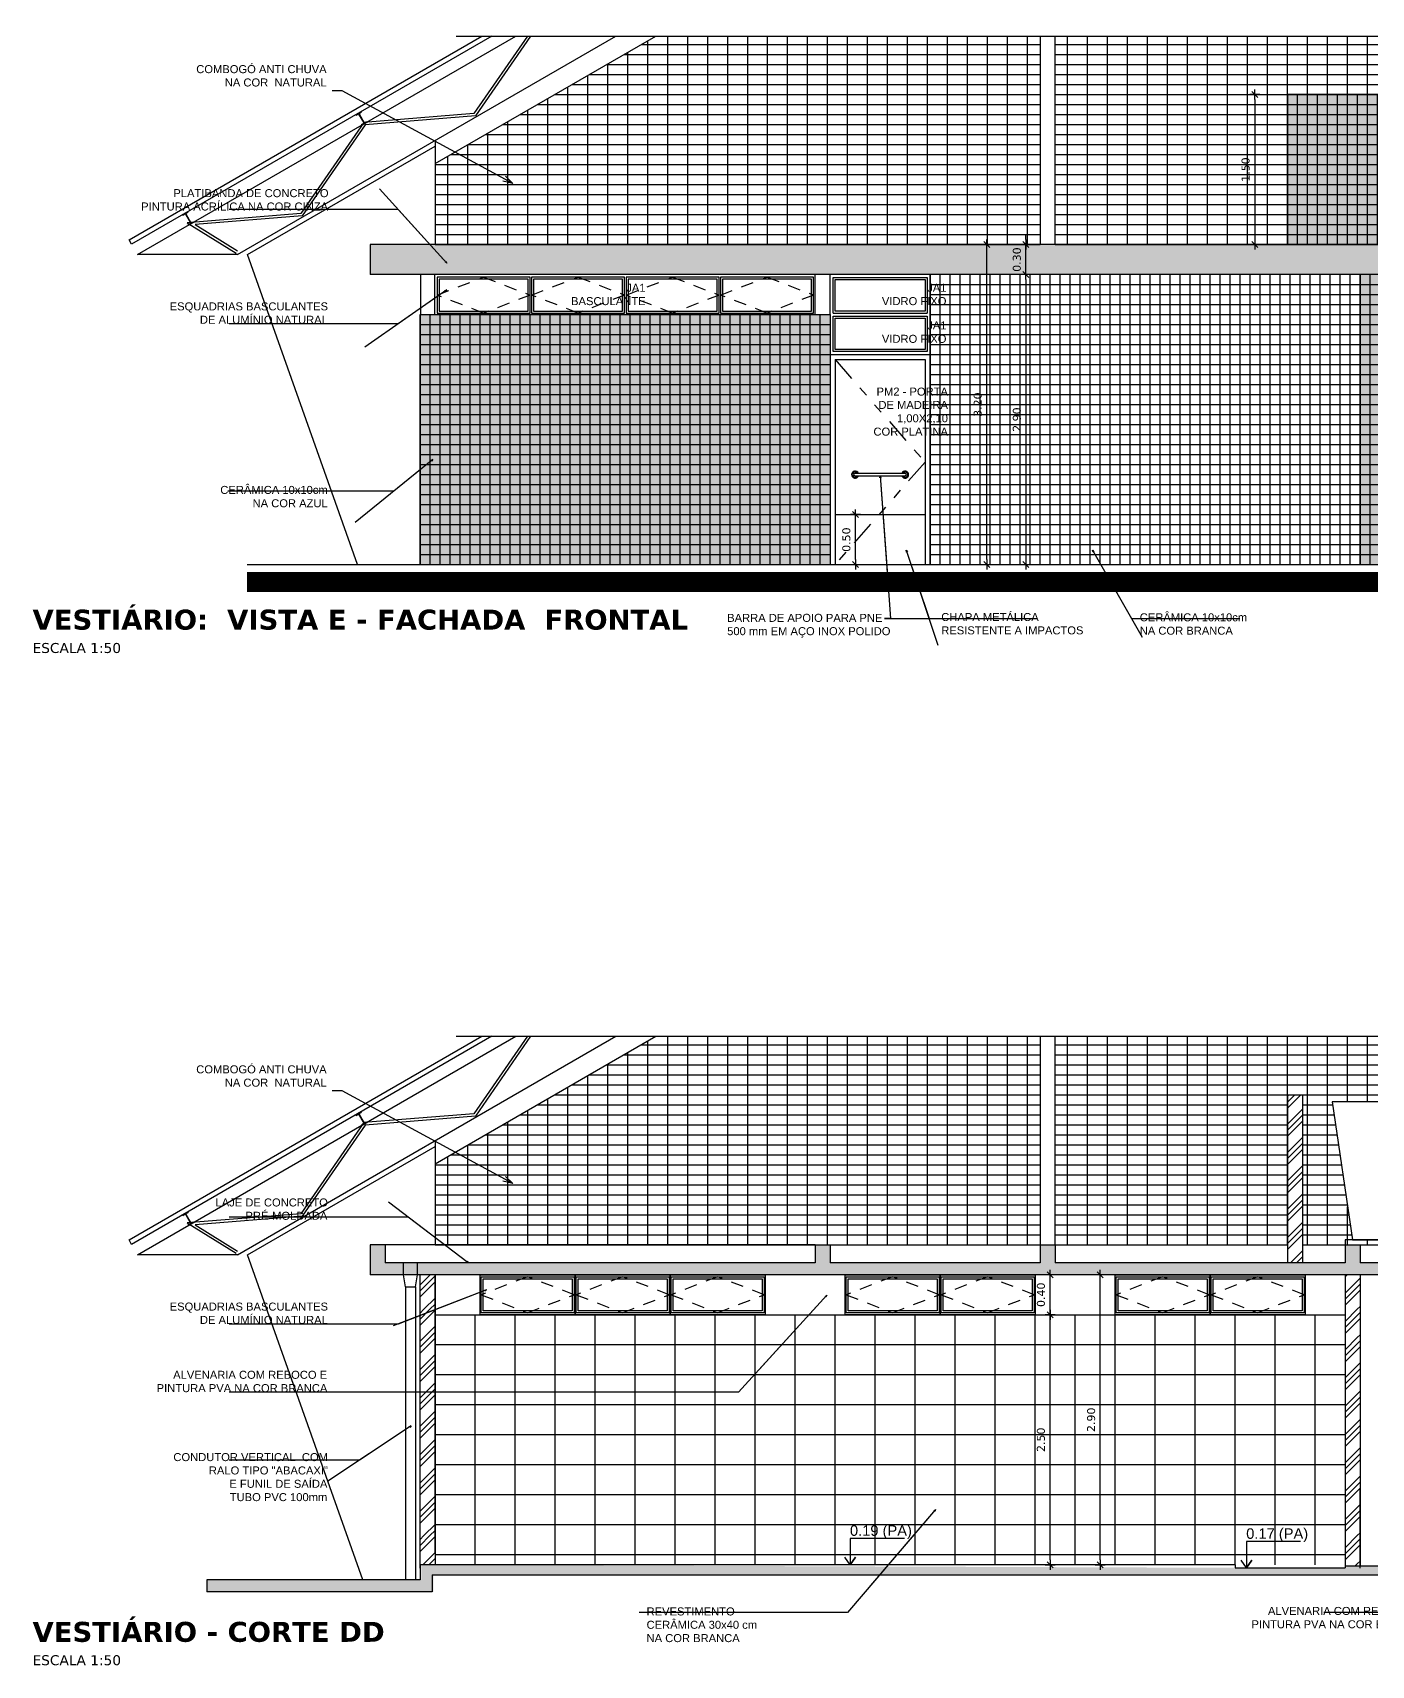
# Model space of a CAD drawing. Header units: inches. Extents: x -64 to 509, y -100 to 268.
# Drawn here: x -12.68 to 0.71, y 20.77 to 37.09 of the extents above; entities that cross this region are included whole.
import ezdxf
from ezdxf.enums import TextEntityAlignment as Align

# ---------------------------------------------------------------- set-up
doc = ezdxf.new("R2010")
doc.units = ezdxf.units.IN
doc.header["$MEASUREMENT"] = 0
doc.header["$PDMODE"] = 35
doc.linetypes.add('HIDDEN2', pattern=[0.1875, 0.125, -0.0625])
doc.linetypes.add('TRAÇO-2PTOS_P', pattern=[0.625, 0.25, -0.125, 0, -0.125, 0, -0.125])
for name, color, linetype in [('0_COR', 1, 'Continuous'), ('A-WC', 1, 'Continuous'), ('ARQ-ALV-PROJEÇÃO', 8, 'TRAÇO-2PTOS_P'), ('ARQ-ALV-VISTA1', 1, 'Continuous'), ('ARQ-CTA-1_050', 1, 'Continuous'), ('ARQ-CTA-1_200', 1, 'Continuous'), ('ARQ-PIS-VISTA1', 1, 'Continuous'), ('ARQ-SMB-1_050', 1, 'Continuous'), ('ARQ_ALVENARIA', 1, 'Continuous'), ('ARQ_REBOCO', 4, 'Continuous'), ('COTA', 1, 'Continuous'), ('HACHURA', 1, 'Continuous'), ('Nivel', 2, 'Continuous'), ('PAREDE', 4, 'Continuous'), ('PISOS', 8, 'Continuous'), ('VISTA1', 1, 'Continuous'), ('VISTA2', 3, 'Continuous')]:
    doc.layers.add(name, color=color, linetype=linetype)
doc.layers.add('HAT', color=8, linetype='Continuous', lineweight=15)
doc.styles.add('AMB125', font='verdana.ttf')
doc.styles.add('ARIAL', font='arial.ttf')
doc.styles.add('FNDE Texto Cota 0050', font='verdana.ttf', dxfattribs={"height": 0.08})
doc.styles.add('ROMANS', font='arial.ttf')
doc.styles.get("Standard").update_dxf_attribs({"font": 'verdana.ttf'})
doc.dimstyles.new('COTA 50', dxfattribs={"dimtxt": 0.08, "dimasz": 0.02, "dimexe": 0.1, "dimexo": 0.2, "dimgap": 0.025, "dimtad": 1, "dimrnd": 0.01, "dimzin": 4, "dimdsep": 46, "dimtxsty": 'ROMANS', "dimblk": 'ARCHTICK', "dimcen": 0.2, "dimclrd": 1, "dimclrt": 1, "dimadec": 0, "dimazin": 0, "dimtfac": 1.777778, "dimtix": 1, "dimtmove": 2, "dimatfit": 3, "dimldrblk": 'ARCHTICK', "dimfxl": 0.25, "dimfxlon": 1, "dimtolj": 1, "dimtzin": 0, "dimarcsym": 0})
doc.dimstyles.new('COTA125$7', dxfattribs={"dimtxt": 0.225, "dimasz": 0.1, "dimexe": 0.15, "dimexo": 0.5, "dimgap": 0.15, "dimtad": 1, "dimzin": 4, "dimdsep": 46, "dimtxsty": 'AMB125', "dimblk": 'ARCHTICK', "dimcen": -0.1, "dimdle": 0.05, "dimclrd": 256, "dimclre": 256, "dimclrt": 3, "dimadec": 0, "dimazin": 0, "dimtfac": 1, "dimtix": 1, "dimtmove": 2, "dimatfit": 3, "dimldrblk": 'OPEN30', "dimfxl": 0.5, "dimfxlon": 1, "dimtvp": 0.5, "dimtfillclr": 2, "dimtolj": 1, "dimtzin": 4, "dimarcsym": 0})
doc.dimstyles.new('FNDE 1-0050', dxfattribs={"dimscale": 5, "dimtxt": 0.08, "dimasz": 0.01, "dimexe": 0.15, "dimexo": 0.15, "dimgap": 0.01, "dimtad": 1, "dimzin": 1, "dimdsep": 46, "dimtxsty": 'FNDE Texto Cota 0050', "dimblk": 'tic', "dimcen": 0.015, "dimdle": 0.15, "dimse1": 1, "dimse2": 1, "dimclrd": 251, "dimclre": 251, "dimclrt": 256, "dimaunit": 1, "dimadec": 3, "dimazin": 0, "dimtfac": 1, "dimtix": 1, "dimtmove": 2, "dimatfit": 3, "dimldrblk": 'tic', "dimfxl": 0.15, "dimtvp": 1, "dimtolj": 1, "dimtzin": 0, "dimarcsym": 0})
pattern_1 = [(45, (0, 0), (0.2828427, -2e-17), [0.4]), (45, (0.06, 0), (0.2828427, -2e-17), [0.4]), (45, (0.12, 0), (0.2828427, -2e-17), [0.4])]

# ---------------------------------------------------------------- blocks, each defined once
blk = doc.blocks.new('tic')
at = {"color": 251}
for p, q in [((-1, 0), (1, 0)), ((0, -1), (0, 1))]:
    blk.add_line(p, q, dxfattribs=at)
blk.add_line((-0.6, -0.6), (0.6, 0.6))
blk = doc.blocks.new('*D309')
at = {"layer": 'ARQ-CTA-1_050', "color": 251, "lineweight": -2, "transparency": 16777216}
blk.add_line((-2.505, 21.82), (-2.505, 24.22), dxfattribs=at)
at = {"layer": 'DEFPOINTS', "color": 0, "transparency": 16777216}
for p in [(-4.172, 24.27), (-2.505, 24.27), (-3.872, 21.77)]:
    blk.add_point(p, dxfattribs=at)
at = {"layer": 'ARQ-CTA-1_050', "color": 251, "lineweight": -2, "transparency": 16777216, "xscale": 0.05, "yscale": 0.05, "zscale": 0.05}
for p, rotation in [((-2.505, 24.27), 90), ((-2.505, 21.77), 270)]:
    blk.add_blockref('tic', p, dxfattribs=dict(at, rotation=rotation))
at = {"layer": 'ARQ-CTA-1_050', "transparency": 16777216, "insert": (-2.596, 23.02), "char_height": 0.08, "attachment_point": 5, "rotation": 90, "style": 'FNDE Texto Cota 0050'}
blk.add_mtext('\\A1;2.50', dxfattribs=at)
blk = doc.blocks.new('*D310')
at = {"layer": 'ARQ-CTA-1_050', "color": 251, "lineweight": -2, "transparency": 16777216}
blk.add_line((-2.505, 24.32), (-2.505, 24.62), dxfattribs=at)
at = {"layer": 'DEFPOINTS', "color": 0, "transparency": 16777216}
for p in [(-4.172, 24.67), (-2.505, 24.67), (-4.172, 24.27)]:
    blk.add_point(p, dxfattribs=at)
at = {"layer": 'ARQ-CTA-1_050', "color": 251, "lineweight": -2, "transparency": 16777216, "xscale": 0.05, "yscale": 0.05, "zscale": 0.05}
for p, rotation in [((-2.505, 24.67), 90), ((-2.505, 24.27), 270)]:
    blk.add_blockref('tic', p, dxfattribs=dict(at, rotation=rotation))
at = {"layer": 'ARQ-CTA-1_050', "transparency": 16777216, "insert": (-2.596, 24.47), "char_height": 0.08, "attachment_point": 5, "rotation": 90, "style": 'FNDE Texto Cota 0050'}
blk.add_mtext('\\A1;0.40', dxfattribs=at)
blk = doc.blocks.new('_ArchTick')
at = {"color": 0, "linetype": 'ByBlock', "const_width": 0.15}
blk.add_lwpolyline([(-0.5, -0.5), (0.5, 0.5)], dxfattribs=at)
blk = doc.blocks.new('_Open30')
at = {"color": 0, "linetype": 'ByBlock', "lineweight": -2}
for p, q in [((-1, 0.27), (0, 0)), ((0, 0), (-1, -0.27)), ((0, 0), (-1, 0))]:
    blk.add_line(p, q, dxfattribs=at)
blk = doc.blocks.new('*D536')
at = {"layer": 'ARQ-CTA-1_050', "color": 251, "lineweight": -2, "transparency": 16777216}
blk.add_line((-2.746, 34.62), (-2.746, 31.82), dxfattribs=at)
at = {"layer": 'DEFPOINTS', "color": 0, "transparency": 16777216}
for p in [(-2.476, 34.67), (-2.746, 31.77), (-2.476, 31.77)]:
    blk.add_point(p, dxfattribs=at)
at = {"layer": 'ARQ-CTA-1_050', "color": 251, "lineweight": -2, "transparency": 16777216, "xscale": 0.05, "yscale": 0.05, "zscale": 0.05}
for p, rotation in [((-2.746, 34.67), 90), ((-2.746, 31.77), 270)]:
    blk.add_blockref('tic', p, dxfattribs=dict(at, rotation=rotation))
at = {"layer": 'ARQ-CTA-1_050', "transparency": 16777216, "insert": (-2.837, 33.22), "char_height": 0.08, "attachment_point": 5, "rotation": 90, "style": 'FNDE Texto Cota 0050'}
blk.add_mtext('\\A1;2.90', dxfattribs=at)
blk = doc.blocks.new('*D537')
at = {"layer": 'ARQ-CTA-1_050', "color": 251, "lineweight": -2, "transparency": 16777216}
for p, q in [((-2.746, 35.02), (-2.746, 35.07)), ((-2.746, 34.67), (-2.746, 34.97)), ((-2.746, 34.62), (-2.746, 34.57))]:
    blk.add_line(p, q, dxfattribs=at)
at = {"layer": 'DEFPOINTS', "color": 0, "transparency": 16777216}
for p in [(-2.746, 34.97), (-2.476, 34.97), (-2.476, 34.67)]:
    blk.add_point(p, dxfattribs=at)
at = {"layer": 'ARQ-CTA-1_050', "color": 251, "lineweight": -2, "transparency": 16777216, "xscale": 0.05, "yscale": 0.05, "zscale": 0.05}
for p, rotation in [((-2.746, 34.97), 270), ((-2.746, 34.67), 90)]:
    blk.add_blockref('tic', p, dxfattribs=dict(at, rotation=rotation))
at = {"layer": 'ARQ-CTA-1_050', "transparency": 16777216, "insert": (-2.837, 34.82), "char_height": 0.08, "attachment_point": 5, "rotation": 90, "style": 'FNDE Texto Cota 0050'}
blk.add_mtext('\\A1;0.30', dxfattribs=at)
blk = doc.blocks.new('*D556')
at = {"layer": 'ARQ-CTA-1_050', "color": 251, "lineweight": -2, "transparency": 16777216}
blk.add_line((-2.003, 21.82), (-2.003, 24.62), dxfattribs=at)
at = {"layer": 'DEFPOINTS', "color": 0, "transparency": 16777216}
for p in [(-3.144, 24.67), (-2.003, 24.67), (-3.644, 21.77)]:
    blk.add_point(p, dxfattribs=at)
at = {"layer": 'ARQ-CTA-1_050', "color": 251, "lineweight": -2, "transparency": 16777216, "xscale": 0.05, "yscale": 0.05, "zscale": 0.05}
for p, rotation in [((-2.003, 24.67), 90), ((-2.003, 21.77), 270)]:
    blk.add_blockref('tic', p, dxfattribs=dict(at, rotation=rotation))
at = {"layer": 'ARQ-CTA-1_050', "transparency": 16777216, "insert": (-2.094, 23.22), "char_height": 0.08, "attachment_point": 5, "rotation": 90, "style": 'FNDE Texto Cota 0050'}
blk.add_mtext('\\A1;2.90', dxfattribs=at)
blk = doc.blocks.new('*D577')
at = {"layer": 'ARQ-CTA-1_050', "color": 251, "lineweight": -2, "transparency": 16777216}
blk.add_line((-3.137, 31.82), (-3.137, 34.92), dxfattribs=at)
at = {"layer": 'DEFPOINTS', "color": 0, "transparency": 16777216}
for p in [(-3.137, 34.97), (-2.796, 34.97), (-2.796, 31.77)]:
    blk.add_point(p, dxfattribs=at)
at = {"layer": 'ARQ-CTA-1_050', "color": 251, "lineweight": -2, "transparency": 16777216, "xscale": 0.05, "yscale": 0.05, "zscale": 0.05}
for p, rotation in [((-3.137, 34.97), 90), ((-3.137, 31.77), 270)]:
    blk.add_blockref('tic', p, dxfattribs=dict(at, rotation=rotation))
at = {"layer": 'ARQ-CTA-1_050', "transparency": 16777216, "insert": (-3.228, 33.37), "char_height": 0.08, "attachment_point": 5, "rotation": 90, "style": 'FNDE Texto Cota 0050'}
blk.add_mtext('\\A1;3.20', dxfattribs=at)
blk = doc.blocks.new('*D578')
at = {"layer": 'ARQ-CTA-1_050', "color": 251, "lineweight": -2, "transparency": 16777216}
blk.add_line((-0.458, 36.42), (-0.458, 35.02), dxfattribs=at)
at = {"layer": 'DEFPOINTS', "color": 0, "transparency": 16777216}
for p in [(-0.458, 36.47), (-0.458, 34.97), (-0.458, 34.97)]:
    blk.add_point(p, dxfattribs=at)
at = {"layer": 'ARQ-CTA-1_050', "color": 251, "lineweight": -2, "transparency": 16777216, "xscale": 0.05, "yscale": 0.05, "zscale": 0.05}
for p, rotation in [((-0.458, 36.47), 90), ((-0.458, 34.97), 270)]:
    blk.add_blockref('tic', p, dxfattribs=dict(at, rotation=rotation))
at = {"layer": 'ARQ-CTA-1_050', "transparency": 16777216, "insert": (-0.549, 35.72), "char_height": 0.08, "attachment_point": 5, "rotation": 90, "style": 'FNDE Texto Cota 0050'}
blk.add_mtext('\\A1;1.50', dxfattribs=at)
blk = doc.blocks.new('*D755')
at = {"layer": 'ARQ-CTA-1_050', "color": 251, "lineweight": -2, "transparency": 16777216}
blk.add_line((-4.45, 31.82), (-4.45, 32.22), dxfattribs=at)
at = {"layer": 'DEFPOINTS', "color": 0, "transparency": 16777216}
for p in [(-4.45, 32.27), (-4.064, 32.27), (-4.064, 31.77)]:
    blk.add_point(p, dxfattribs=at)
at = {"layer": 'ARQ-CTA-1_050', "color": 251, "lineweight": -2, "transparency": 16777216, "xscale": 0.05, "yscale": 0.05, "zscale": 0.05}
for p, rotation in [((-4.45, 32.27), 90), ((-4.45, 31.77), 270)]:
    blk.add_blockref('tic', p, dxfattribs=dict(at, rotation=rotation))
at = {"layer": 'ARQ-CTA-1_050', "transparency": 16777216, "insert": (-4.542, 32.02), "char_height": 0.08, "attachment_point": 5, "rotation": 90, "style": 'FNDE Texto Cota 0050'}
blk.add_mtext('\\A1;0.50', dxfattribs=at)

msp = doc.modelspace()

# ---------------------------------------------------------------- hatches: boundary and pattern name
at = {"layer": '0_COR'}
for color, points in [(50, [(1.37, 36.47), (-0.13, 36.47), (-0.13, 34.97), (1.37, 34.97)]), (255, [(12.045, 34.97), (-9.305, 34.97), (-9.305, 34.67), (12.045, 34.67)]), (140, [(-8.805, 34.27), (-8.805, 31.77), (-4.705, 31.77), (-4.705, 34.27)])]:
    msp.add_hatch(color=color, dxfattribs=at).paths.add_polyline_path(points)
h = msp.add_hatch(color=50, dxfattribs=at)
h.paths.add_polyline_path([(1.37, 34.67), (0.595, 34.67), (0.595, 31.77), (1.125, 31.77), (1.125, 33.92), (1.37, 33.92)])
h.paths.add_polyline_path([(2.145, 34.67), (1.37, 34.67), (1.37, 33.92), (2.125, 33.92), (2.125, 31.77), (2.145, 31.77)])
at = {"layer": 'ARQ-ALV-VISTA1'}
h = msp.add_hatch(dxfattribs=at)
h.set_pattern_fill('_USER', color=251, scale=0.2, angle=90, style=0, pattern_type=0)
h.set_pattern_definition([(90, (-148.7292, 70.90857), (-0.2, 1e-17), [])])
h.paths.add_polyline_path([(-2.605, 37.055), (-6.446, 37.055), (-8.655, 35.78), (-8.655, 34.97), (-2.605, 34.97)])
h.paths.add_polyline_path([(9.186, 37.055), (5.345, 37.055), (5.345, 34.97), (11.395, 34.97), (11.395, 35.78)])
h.paths.add_polyline_path([(2.87, 36.47), (2.87, 34.97), (5.195, 34.97), (5.195, 37.055), (-2.455, 37.055), (-2.455, 34.97), (-0.13, 34.97), (-0.13, 36.47)])
h = msp.add_hatch(dxfattribs=at)
h.set_pattern_fill('_USER', color=251, scale=0.1, style=0, pattern_type=0)
h.set_pattern_definition([(0, (-125.95918, 34.97037), (0, 0.1), [])])
h.paths.add_polyline_path([(-2.605, 37.055), (-6.446, 37.055), (-8.655, 35.78), (-8.655, 34.97), (-2.605, 34.97)])
h.paths.add_polyline_path([(-1.613, 37.055), (-2.455, 37.055), (-2.455, 34.97), (-0.252, 34.97)])
h.paths.add_polyline_path([(5.195, 37.055), (4.353, 37.055), (2.992, 34.97), (5.195, 34.97)])
h.paths.add_polyline_path([(9.186, 37.055), (5.345, 37.055), (5.345, 34.97), (11.395, 34.97), (11.395, 35.78)])
h.paths.add_polyline_path([(-0.13, 34.97), (-0.13, 36.47), (2.87, 36.47), (2.87, 34.97), (2.992, 34.97), (4.353, 37.055), (-1.613, 37.055), (-0.252, 34.97)])
h = msp.add_hatch(dxfattribs=at)
h.set_pattern_fill('_USER', color=251, scale=0.2, angle=90, style=0, pattern_type=0)
h.set_pattern_definition([(90, (-148.7292, 60.90857), (-0.2, 1e-17), [])])
h.paths.add_polyline_path([(-2.605, 27.055), (-6.446, 27.055), (-8.655, 25.78), (-8.655, 24.97), (-2.605, 24.97)])
h.paths.add_polyline_path([(9.186, 27.055), (5.345, 27.055), (5.345, 24.97), (11.395, 24.97), (11.395, 25.78)])
h.paths.add_polyline_path([(-2.455, 24.97), (5.195, 24.97), (5.195, 27.055), (-2.455, 27.055)])
h.paths.add_polyline_path([(2.22, 25.02), (0.52, 25.02), (0.315, 26.4), (2.425, 26.4)])
h = msp.add_hatch(dxfattribs=at)
h.set_pattern_fill('_USER', color=251, scale=0.1, style=0, pattern_type=0)
h.set_pattern_definition([(0, (-125.95918, 24.97037), (0, 0.1), [])])
h.paths.add_polyline_path([(-2.605, 27.055), (-6.446, 27.055), (-8.655, 25.78), (-8.655, 24.97), (-2.605, 24.97)])
h.paths.add_polyline_path([(-1.613, 27.055), (-2.455, 27.055), (-2.455, 24.97), (-0.252, 24.97)])
h.paths.add_polyline_path([(5.195, 27.055), (4.353, 27.055), (2.992, 24.97), (5.195, 24.97)])
h.paths.add_polyline_path([(9.186, 27.055), (5.345, 27.055), (5.345, 24.97), (11.395, 24.97), (11.395, 25.78)])
h.paths.add_polyline_path([(2.87, 26.47), (2.87, 24.97), (2.992, 24.97), (4.353, 27.055), (-1.613, 27.055), (-0.252, 24.97), (-0.13, 24.97), (-0.13, 26.47), (0.02, 26.47), (0.02, 24.97), (2.72, 24.97), (2.72, 26.47)])
h.paths.add_polyline_path([(2.22, 25.02), (0.52, 25.02), (0.315, 26.4), (2.425, 26.4)])
at = {"layer": 'COTA'}
h = msp.add_hatch(dxfattribs=at)
h.set_pattern_fill('AR-CONC', color=256, scale=0.025, angle=45, style=0)
h.set_pattern_definition([(95, (0, 10), (0.137888, 0.1157018), [0.01875, -0.20625]), (40, (0, 10), (-0.157498, 0.108442), [0.015, -0.165]), (145.4514, (0.01149, 10.00964), (-0.0196099, 0.2241438), [0.015935, -0.1752855]), (91.1842, (-0.03536, 10.03536), (0.2179233, 0.1594034), [0.028125, -0.309375]), (141.6356, (-0.0172, 10.04864), (-0.0069748, 0.337428), [0.0239026, -0.2629282]), (36.1842, (-0.03536, 10.03536), (-0.006975, 0.337428), [0.0225, -0.2475]), (66, (-0.00884, 10.0442), (0.1766929, 0.0343456), [0.01875, -0.20625]), (11, (-0.00884, 10.0442), (-0.0851771, 0.1712021), [0.015, -0.165]), (116.4514, (0.00589, 10.04706), (0.0915159, 0.2055477), [0.015935, -0.1752855]), (82.5, (0, 10), (-0.0566983, 0.06099745), [0, -0.163, 0, -0.1675, 0, -0.165625]), (52.5, (0, 10), (-0.02321824, 0.11622736), [0, -0.0955, 0, -0.15925, 0, -0.063125]), (12.5, (-0.03942, 9.96058), (0.09835454, 0.0903802), [0, -0.0625, 0, -0.195, 0, -0.25875]), (2.5, (-0.0571, 9.9429), (0.0853975, 0.12078995), [0, -0.08125, 0, -0.1295, 0, -0.18375])])
h.paths.add_polyline_path([(12.045, 24.97), (11.895, 24.97), (11.895, 24.79), (7.595, 24.79), (7.595, 24.97), (7.445, 24.97), (7.445, 24.79), (5.345, 24.79), (5.345, 24.97), (5.195, 24.97), (5.195, 24.79), (2.295, 24.79), (2.295, 24.97), (2.145, 24.97), (2.145, 24.79), (1.37, 24.79), (0.595, 24.79), (0.595, 24.97), (0.445, 24.97), (0.445, 24.79), (-2.455, 24.79), (-2.455, 24.97), (-2.605, 24.97), (-2.605, 24.79), (-4.705, 24.79), (-4.705, 24.97), (-4.855, 24.97), (-4.855, 24.79), (-9.155, 24.79), (-9.155, 24.97), (-9.305, 24.97), (-9.305, 24.67), (1.37, 24.67), (12.045, 24.67)])
h = msp.add_hatch(dxfattribs=at)
h.set_pattern_fill('AR-CONC', color=256, scale=0.025, angle=45, style=0)
h.set_pattern_definition([(95, (0.01208, 10), (0.137888, 0.1157018), [0.01875, -0.20625]), (40, (0.01208, 10), (-0.157498, 0.108442), [0.015, -0.165]), (145.4514, (0.02358, 10.00964), (-0.0196099, 0.2241438), [0.015935, -0.1752855]), (91.1842, (-0.02327, 10.03536), (0.2179233, 0.1594034), [0.028125, -0.309375]), (141.6356, (-0.0051, 10.04864), (-0.0069748, 0.337428), [0.0239026, -0.2629282]), (36.1842, (-0.02327, 10.03536), (-0.006975, 0.337428), [0.0225, -0.2475]), (66, (0.00325, 10.0442), (0.1766929, 0.0343456), [0.01875, -0.20625]), (11, (0.00325, 10.0442), (-0.0851771, 0.1712021), [0.015, -0.165]), (116.4514, (0.01797, 10.04706), (0.0915159, 0.2055477), [0.015935, -0.1752855]), (82.5, (0.012084, 10), (-0.0566983, 0.06099745), [0, -0.163, 0, -0.1675, 0, -0.165625]), (52.5, (0.01208, 10), (-0.02321824, 0.11622736), [0, -0.0955, 0, -0.15925, 0, -0.063125]), (12.5, (-0.02734, 9.96058), (0.09835454, 0.0903802), [0, -0.0625, 0, -0.195, 0, -0.25875]), (2.5, (-0.04501, 9.9429), (0.0853975, 0.12078995), [0, -0.08125, 0, -0.1295, 0, -0.18375])])
h.paths.add_polyline_path([(-8.793, 21.77), (-8.793, 21.62), (-10.939, 21.62), (-10.939, 21.5), (-8.673, 21.5), (-8.673, 21.67), (1.382, 21.67), (11.45, 21.67), (11.45, 21.5), (15.433, 21.5), (15.433, 21.62), (11.57, 21.62), (11.57, 21.77), (3.407, 21.77), (3.407, 21.74), (2.307, 21.74), (1.382, 21.76), (0.457, 21.76), (0.457, 21.74), (-0.643, 21.74)])
at = {"layer": 'HACHURA'}
h = msp.add_hatch(dxfattribs=at)
h.set_pattern_fill('_USER', color=251, scale=0.1, style=0, double=1, pattern_type=0)
h.set_pattern_definition([(0, (1.37001, 36.47037), (0, 0.1), []), (90, (1.37001, 36.47037), (-0.1, 6e-18), [])])
h.paths.add_polyline_path([(1.37, 34.97), (1.37, 36.47), (-0.13, 36.47), (-0.13, 34.97)])
h = msp.add_hatch(dxfattribs=at)
h.set_pattern_fill('NET', color=251, scale=0.8, style=0)
h.set_pattern_definition([(0, (-0.20499, 32.27037), (0, 0.1), []), (90, (-0.20499, 32.27037), (-0.1, 6e-18), [])])
h.paths.add_polyline_path([(0.595, 34.67), (-3.705, 34.67), (-3.705, 32.27), (0.595, 32.27)])
h = msp.add_hatch(dxfattribs=at)
h.set_pattern_fill('_USER', color=251, scale=0.1, style=0, double=1, pattern_type=0)
h.set_pattern_definition([(0, (0.59501, 31.77037), (0, 0.1), []), (90, (0.59501, 31.77037), (-0.1, 6e-18), [])])
h.paths.add_polyline_path([(1.125, 33.92), (2.125, 33.92), (2.125, 31.77), (2.145, 31.77), (2.145, 34.67), (1.37, 34.67), (0.595, 34.67), (0.595, 31.77), (1.125, 31.77)])
h = msp.add_hatch(dxfattribs=at)
h.set_pattern_fill('_USER', color=251, scale=0.1, style=0, double=1, pattern_type=0)
h.set_pattern_definition([(0, (-8.80499, 31.77037), (0, 0.1), []), (90, (-8.80499, 31.77037), (-0.1, 6e-18), [])])
h.paths.add_polyline_path([(-4.705, 34.27), (-8.805, 34.27), (-8.805, 31.77), (-4.705, 31.77)])
h = msp.add_hatch(dxfattribs=at)
h.set_pattern_fill('NET', color=251, scale=0.8, style=0)
h.set_pattern_definition([(180, (0.59501, 31.77037), (-2e-16, 0.1), []), (90, (0.59501, 31.77037), (0.1, 3e-16), [])])
h.paths.add_polyline_path([(-3.705, 32.27), (0.595, 32.27), (0.595, 31.77), (-3.705, 31.77)])
at = {"layer": 'HAT'}
h = msp.add_hatch(dxfattribs=at)
h.set_pattern_fill('GOST_GROUND', color=256, scale=0.02, style=0)
h.set_pattern_definition(pattern_1)
h.paths.add_polyline_path([(-0.13, 24.79), (0.02, 24.79), (0.02, 26.47), (-0.13, 26.47)])
h = msp.add_hatch(dxfattribs=at)
h.set_pattern_fill('GOST_GROUND', color=256, scale=0.02, style=0)
h.set_pattern_definition(pattern_1)
h.paths.add_polyline_path([(0.595, 24.67), (0.445, 24.67), (0.445, 21.76), (0.595, 21.76)])
h.paths.add_polyline_path([(-8.805, 24.67), (-8.805, 21.77), (-8.655, 21.77), (-8.655, 24.67)])

# ---------------------------------------------------------------- linework, layer by layer
at = {"color": 2}
msp.add_line((-4.655, 32.27), (-3.755, 32.27), dxfattribs=at)
at = {"layer": 'A-WC', "color": 2}
for p, q in [((-4.455, 32.683), (-3.955, 32.683)), ((-4.455, 32.658), (-3.955, 32.658))]:
    msp.add_line(p, q, dxfattribs=at)
for centre, radius, start, end in [((-4.455, 32.67), 0.035, 20.9248, 339.0752), ((-4.455, 32.67), 0.025, 30, 330), ((-4.455, 32.67), 0.0125, 90, 270), ((-3.955, 32.67), 0.035, 200.9248, 159.0752), ((-3.955, 32.67), 0.025, 210, 150), ((-3.955, 32.67), 0.0125, 270, 90)]:
    msp.add_arc(centre, radius, start, end, dxfattribs=at)
at = {"layer": 'ARQ-ALV-PROJEÇÃO'}
for p, q in [((-4.655, 33.82), (-3.755, 32.795)), ((-3.755, 32.795), (-4.655, 31.77))]:
    msp.add_line(p, q, dxfattribs=at)
at = {"layer": 'ARQ-ALV-PROJEÇÃO', "linetype": 'HIDDEN2'}
for points in [[(-8.635, 34.465), (-8.17, 34.645), (-7.705, 34.465), (-8.17, 34.285)], [(-7.69, 34.465), (-7.225, 34.645), (-6.76, 34.465), (-7.225, 34.285)], [(-6.745, 34.465), (-6.28, 34.645), (-5.815, 34.465), (-6.28, 34.285)], [(-5.8, 34.465), (-5.335, 34.645), (-4.87, 34.465), (-5.335, 34.285)], [(-7.265, 24.47), (-7.73, 24.65), (-8.195, 24.47), (-7.73, 24.29)], [(-6.315, 24.47), (-6.78, 24.65), (-7.245, 24.47), (-6.78, 24.29)], [(-5.365, 24.47), (-5.83, 24.65), (-6.295, 24.47), (-5.83, 24.29)], [(-3.615, 24.47), (-4.08, 24.65), (-4.545, 24.47), (-4.08, 24.29)], [(-2.665, 24.47), (-3.13, 24.65), (-3.595, 24.47), (-3.13, 24.29)], [(-0.915, 24.47), (-1.38, 24.65), (-1.845, 24.47), (-1.38, 24.29)], [(0.035, 24.47), (-0.43, 24.65), (-0.895, 24.47), (-0.43, 24.29)]]:
    msp.add_lwpolyline(points, close=True, dxfattribs=at)
at = {"layer": 'ARQ-ALV-VISTA1', "color": 251}
for p, q in [((-11.63, 34.87), (-7.846, 37.055)), ((-10.63, 34.87), (-6.846, 37.055)), ((-8.655, 35.78), (-6.446, 37.055)), ((-7.731, 37.055), (-8.266, 36.28)), ((-7.701, 37.055), (-8.252, 36.256)), ((-9.448, 36.268), (-9.396, 36.298)), ((-9.448, 36.268), (-9.446, 36.264)), ((-9.446, 36.264), (-9.425, 36.276)), ((-9.42, 36.275), (-9.369, 36.186)), ((-9.416, 36.277), (-9.365, 36.188)), ((-9.415, 36.282), (-9.394, 36.294)), ((-9.396, 36.298), (-9.394, 36.294)), ((-8.266, 36.28), (-9.369, 36.191)), ((-8.252, 36.256), (-9.356, 36.167)), ((-9.369, 36.191), (-9.998, 35.28)), ((-9.356, 36.167), (-9.984, 35.256)), ((-9.391, 36.169), (-9.37, 36.181)), ((-9.391, 36.169), (-9.388, 36.164)), ((-9.388, 36.164), (-9.336, 36.194)), ((-9.36, 36.187), (-9.339, 36.199)), ((-9.339, 36.199), (-9.336, 36.194)), ((-10.53, 34.87), (-8.655, 35.953)), ((-8.655, 36.011), (-8.655, 34.97)), ((-11.18, 35.268), (-11.129, 35.298)), ((-11.18, 35.268), (-11.178, 35.264)), ((-11.178, 35.264), (-11.157, 35.276)), ((-11.152, 35.275), (-11.101, 35.186)), ((-11.148, 35.277), (-11.097, 35.188)), ((-11.147, 35.282), (-11.126, 35.294)), ((-9.998, 35.28), (-11.133, 35.189)), ((-11.129, 35.298), (-11.126, 35.294)), ((-11.133, 35.189), (-10.643, 34.885)), ((-11.123, 35.169), (-11.102, 35.181)), ((-11.123, 35.169), (-11.12, 35.164)), ((-11.12, 35.164), (-11.069, 35.194)), ((-11.092, 35.187), (-11.071, 35.199)), ((-11.071, 35.199), (-11.069, 35.194)), ((-9.984, 35.256), (-11.056, 35.17)), ((-11.056, 35.17), (-10.63, 34.906)), ((-10.63, 34.87), (-11.63, 34.87)), ((-9.43, 31.77), (-10.53, 34.87)), ((-11.63, 24.87), (-7.846, 27.055)), ((-10.63, 24.87), (-6.846, 27.055)), ((-8.655, 25.78), (-6.446, 27.055)), ((-7.731, 27.055), (-8.266, 26.28)), ((-7.701, 27.055), (-8.252, 26.256)), ((-9.448, 26.268), (-9.396, 26.298)), ((-9.415, 26.282), (-9.394, 26.294)), ((-9.396, 26.298), (-9.394, 26.294)), ((-9.369, 26.191), (-9.998, 25.28)), ((-9.356, 26.167), (-9.984, 25.256)), ((-9.448, 26.268), (-9.446, 26.264)), ((-9.446, 26.264), (-9.425, 26.276)), ((-9.42, 26.275), (-9.369, 26.186)), ((-9.416, 26.277), (-9.365, 26.188)), ((-9.391, 26.169), (-9.37, 26.181)), ((-9.391, 26.169), (-9.388, 26.164)), ((-9.388, 26.164), (-9.336, 26.194)), ((-8.266, 26.28), (-9.369, 26.191)), ((-9.36, 26.187), (-9.339, 26.199)), ((-8.252, 26.256), (-9.356, 26.167)), ((-9.339, 26.199), (-9.336, 26.194)), ((-8.655, 26.011), (-8.655, 24.97)), ((-10.53, 24.87), (-8.655, 25.953)), ((-11.18, 25.268), (-11.129, 25.298)), ((-11.18, 25.268), (-11.178, 25.264)), ((-11.178, 25.264), (-11.157, 25.276)), ((-11.152, 25.275), (-11.101, 25.186)), ((-11.148, 25.277), (-11.097, 25.188)), ((-11.147, 25.282), (-11.126, 25.294)), ((-9.998, 25.28), (-11.133, 25.189)), ((-11.133, 25.189), (-10.643, 24.885)), ((-11.129, 25.298), (-11.126, 25.294)), ((-11.123, 25.169), (-11.102, 25.181)), ((-11.123, 25.169), (-11.12, 25.164)), ((-11.12, 25.164), (-11.069, 25.194)), ((-11.092, 25.187), (-11.071, 25.199)), ((-11.071, 25.199), (-11.069, 25.194)), ((-9.984, 25.256), (-11.056, 25.17)), ((-11.056, 25.17), (-10.63, 24.906)), ((-10.63, 24.87), (-11.63, 24.87)), ((-9.377, 21.62), (-10.53, 24.87))]:
    msp.add_line(p, q, dxfattribs=at)
at = {"layer": 'ARQ-ALV-VISTA1'}
for p, q in [((-8.95, 24.55), (-8.97, 24.67)), ((-8.85, 24.55), (-8.83, 24.67)), ((-8.95, 24.55), (-8.95, 21.62)), ((-8.95, 24.55), (-8.85, 24.55)), ((-8.85, 24.55), (-8.85, 21.62))]:
    msp.add_line(p, q, dxfattribs=at)
at = {"layer": 'ARQ-ALV-VISTA1', "color": 251}
for points in [[(-8.086, 37.055), (-11.69, 34.974), (-11.715, 35.018), (-8.186, 37.055)], [(-2.605, 37.055), (-2.605, 36.459), (-2.605, 34.97)], [(-2.455, 34.97), (-2.455, 36.459), (-2.455, 37.055)], [(-8.086, 27.055), (-11.69, 24.974), (-11.715, 25.018), (-8.186, 27.055)], [(-2.605, 27.055), (-2.605, 26.459), (-2.605, 24.97)], [(-2.455, 24.97), (-2.455, 26.459), (-2.455, 27.055)]]:
    msp.add_lwpolyline(points, dxfattribs=at)
for centre, start, end in [((-9.423, 36.273), 30, 120), ((-9.413, 36.279), 120, 210), ((-9.372, 36.184), 300, 30), ((-9.361, 36.19), 210, 300), ((-11.155, 35.273), 30, 120), ((-11.145, 35.279), 120, 210), ((-11.104, 35.184), 300, 30), ((-11.094, 35.19), 210, 300), ((-9.413, 26.279), 120, 210), ((-9.423, 26.273), 30, 120), ((-9.372, 26.184), 300, 30), ((-9.361, 26.19), 210, 300), ((-11.155, 25.273), 30, 120), ((-11.145, 25.279), 120, 210), ((-11.104, 25.184), 300, 30), ((-11.094, 25.19), 210, 300)]:
    msp.add_arc(centre, 0.00355, start, end, dxfattribs=at)
at = {"layer": 'ARQ-CTA-1_050'}
for p, q in [((-8.97, 24.67), (-8.97, 24.79)), ((-8.83, 24.67), (-8.83, 24.79))]:
    msp.add_line(p, q, dxfattribs=at)
for points in [[(-8.445, 37.055), (1.168, 37.055), (1.168, 37.089), (1.391, 37.01), (1.391, 37.055), (11.355, 37.055)], [(-8.445, 27.055), (1.168, 27.055), (1.168, 27.089), (1.391, 27.01), (1.391, 27.055), (11.355, 27.055)]]:
    msp.add_lwpolyline(points, dxfattribs=at)
at = {"layer": 'ARQ-CTA-1_200'}
for points in [[(-7.255, 24.27), (-8.205, 24.27), (-8.205, 24.67), (-7.255, 24.67)], [(-6.305, 24.27), (-7.255, 24.27), (-7.255, 24.67), (-6.305, 24.67)], [(-5.355, 24.27), (-6.305, 24.27), (-6.305, 24.67), (-5.355, 24.67)], [(-3.605, 24.27), (-4.555, 24.27), (-4.555, 24.67), (-3.605, 24.67)], [(-2.655, 24.27), (-3.605, 24.27), (-3.605, 24.67), (-2.655, 24.67)], [(-0.905, 24.27), (-1.855, 24.27), (-1.855, 24.67), (-0.905, 24.67)], [(0.045, 24.27), (-0.905, 24.27), (-0.905, 24.67), (0.045, 24.67)]]:
    msp.add_lwpolyline(points, close=True, dxfattribs=at)
at = {"layer": 'ARQ-PIS-VISTA1'}
for p, q in [((-4.855, 24.97), (-9.155, 24.97)), ((-4.705, 24.97), (-0.13, 24.97)), ((0.02, 24.97), (0.445, 24.97)), ((-8.655, 24.27), (0.445, 24.27))]:
    msp.add_line(p, q, dxfattribs=at)
at = {"layer": 'ARQ-PIS-VISTA1', "color": 252}
for p, q in [((-8.255, 21.77), (-8.255, 24.27)), ((-7.855, 21.77), (-7.855, 24.27)), ((-7.455, 21.77), (-7.455, 24.27)), ((-7.055, 21.77), (-7.055, 24.27)), ((-6.655, 21.77), (-6.655, 24.27)), ((-6.255, 21.77), (-6.255, 24.27)), ((-5.855, 21.77), (-5.855, 24.27)), ((-5.455, 21.77), (-5.455, 24.27)), ((-5.055, 21.77), (-5.055, 24.27)), ((-4.655, 21.77), (-4.655, 24.27)), ((-4.255, 21.77), (-4.255, 24.27)), ((-3.855, 21.77), (-3.855, 24.27)), ((-3.455, 21.77), (-3.455, 24.27)), ((-3.055, 21.77), (-3.055, 24.27)), ((-2.655, 21.77), (-2.655, 24.27)), ((-2.255, 21.77), (-2.255, 24.27)), ((-1.855, 21.77), (-1.855, 24.27)), ((-1.455, 21.77), (-1.455, 24.27)), ((-1.055, 21.77), (-1.055, 24.27)), ((-0.655, 21.77), (-0.655, 24.27)), ((-0.255, 21.77), (-0.255, 24.27)), ((0.145, 21.77), (0.145, 24.27)), ((0.445, 23.97), (-8.655, 23.97)), ((0.445, 23.67), (-8.655, 23.67)), ((0.445, 23.37), (-8.655, 23.37)), ((0.445, 23.07), (-8.655, 23.07)), ((0.445, 22.77), (-8.655, 22.77)), ((0.445, 22.47), (-8.655, 22.47)), ((0.445, 22.17), (-8.655, 22.17)), ((0.445, 21.87), (-8.655, 21.87))]:
    msp.add_line(p, q, dxfattribs=at)
at = {"layer": 'ARQ_ALVENARIA', "color": 3, "ltscale": 10}
for points in [[(1.37, 26.4), (0.315, 26.4), (0.52, 25.02), (1.37, 25.02)], [(1.37, 25.02), (0.445, 25.02), (0.445, 24.97), (1.37, 24.97)]]:
    msp.add_lwpolyline(points, dxfattribs=at)
at = {"layer": 'ARQ_REBOCO', "ltscale": 10}
for p, q in [((-0.13, 26.47), (-0.13, 24.79)), ((-0.13, 26.47), (0.02, 26.47)), ((0.02, 26.47), (0.02, 24.79)), ((-8.805, 21.736), (-8.805, 24.67)), ((-8.655, 24.67), (-8.655, 21.77)), ((-8.655, 21.886), (-8.655, 24.67)), ((0.445, 24.67), (0.445, 21.74)), ((0.595, 24.67), (0.595, 21.76)), ((0.595, 21.736), (0.595, 22.536))]:
    msp.add_line(p, q, dxfattribs=at)
at = {"layer": 'ARQ_REBOCO'}
for p, q in [((-9.305, 24.97), (-9.305, 24.67)), ((-9.155, 24.97), (-9.305, 24.97)), ((-9.155, 24.97), (-9.155, 24.79)), ((-4.855, 24.97), (-4.705, 24.97)), ((-4.855, 24.97), (-4.855, 24.79)), ((-4.705, 24.97), (-4.705, 24.79)), ((-2.605, 24.97), (-2.455, 24.97)), ((-2.605, 24.97), (-2.605, 24.79)), ((-2.455, 24.97), (-2.455, 24.79)), ((0.445, 24.97), (0.595, 24.97)), ((0.445, 24.97), (0.445, 24.79)), ((0.595, 24.97), (0.595, 24.79)), ((1.37, 24.67), (-9.305, 24.67)), ((-4.855, 24.79), (-9.155, 24.79)), ((-2.605, 24.79), (-4.705, 24.79)), ((0.445, 24.79), (-2.455, 24.79)), ((1.37, 24.79), (0.595, 24.79)), ((-8.805, 21.77), (-8.805, 21.62)), ((-8.805, 21.77), (-8.805, 21.62)), ((-0.655, 21.77), (-8.805, 21.77)), ((-0.655, 21.77), (-0.655, 21.74)), ((-0.655, 21.74), (0.445, 21.74)), ((0.445, 21.76), (1.37, 21.76)), ((0.445, 21.76), (0.445, 21.74)), ((-8.805, 21.62), (-10.939, 21.62)), ((-8.805, 21.62), (-10.939, 21.62)), ((-10.939, 21.62), (-10.939, 21.5)), ((-8.685, 21.67), (1.382, 21.67)), ((-8.685, 21.67), (-8.685, 21.5)), ((-8.685, 21.5), (-10.939, 21.5))]:
    msp.add_line(p, q, dxfattribs=at)
at = {"layer": 'HACHURA', "color": 251}
msp.add_line((-3.705, 32.27), (0.595, 32.27), dxfattribs=at)
at = {"layer": 'Nivel'}
for points in [[(-3.962, 22.033), (-4.503, 22.033), (-4.503, 21.77), (-4.449, 21.847), (-4.503, 21.77), (-4.556, 21.847)], [(0.001, 22.003), (-0.539, 22.003), (-0.539, 21.74), (-0.486, 21.817), (-0.539, 21.74), (-0.593, 21.817)]]:
    msp.add_lwpolyline(points, dxfattribs=at)
at = {"layer": 'PAREDE', "color": 7}
msp.add_line((-10.535, 31.77), (1.37, 31.77), dxfattribs=at)
at = {"layer": 'PISOS', "color": 252, "const_width": 0.2}
msp.add_lwpolyline([(-10.535, 31.598), (13.275, 31.598)], dxfattribs=at)
at = {"layer": 'VISTA1'}
for p, q in [((1.37, 36.47), (-0.13, 36.47)), ((-0.13, 36.47), (-0.13, 34.97)), ((-4.675, 34.285), (-3.735, 34.285)), ((-4.675, 34.255), (-3.735, 34.255)), ((-4.705, 33.87), (-3.705, 33.87)), ((-4.655, 33.82), (-4.655, 31.77)), ((-4.655, 33.82), (-3.755, 33.82)), ((-3.755, 33.82), (-3.755, 31.77))]:
    msp.add_line(p, q, dxfattribs=at)
for points in [[(-8.635, 34.285), (-7.705, 34.285), (-7.705, 34.645), (-8.635, 34.645)], [(-8.615, 34.305), (-7.725, 34.305), (-7.725, 34.625), (-8.615, 34.625)], [(-7.69, 34.285), (-6.76, 34.285), (-6.76, 34.645), (-7.69, 34.645)], [(-7.67, 34.305), (-6.78, 34.305), (-6.78, 34.625), (-7.67, 34.625)], [(-6.745, 34.285), (-5.815, 34.285), (-5.815, 34.645), (-6.745, 34.645)], [(-6.725, 34.305), (-5.835, 34.305), (-5.835, 34.625), (-6.725, 34.625)], [(-5.8, 34.285), (-4.87, 34.285), (-4.87, 34.645), (-5.8, 34.645)], [(-5.78, 34.305), (-4.89, 34.305), (-4.89, 34.625), (-5.78, 34.625)], [(-4.655, 34.62), (-3.755, 34.62), (-3.755, 34.305), (-4.655, 34.305)], [(-4.655, 34.235), (-3.755, 34.235), (-3.755, 33.92), (-4.655, 33.92)], [(-7.265, 24.29), (-8.195, 24.29), (-8.195, 24.65), (-7.265, 24.65)], [(-6.315, 24.29), (-7.245, 24.29), (-7.245, 24.65), (-6.315, 24.65)], [(-5.365, 24.29), (-6.295, 24.29), (-6.295, 24.65), (-5.365, 24.65)], [(-3.615, 24.29), (-4.545, 24.29), (-4.545, 24.65), (-3.615, 24.65)], [(-2.665, 24.29), (-3.595, 24.29), (-3.595, 24.65), (-2.665, 24.65)], [(-0.915, 24.29), (-1.845, 24.29), (-1.845, 24.65), (-0.915, 24.65)], [(0.035, 24.29), (-0.895, 24.29), (-0.895, 24.65), (0.035, 24.65)], [(-7.285, 24.31), (-8.175, 24.31), (-8.175, 24.63), (-7.285, 24.63)], [(-6.335, 24.31), (-7.225, 24.31), (-7.225, 24.63), (-6.335, 24.63)], [(-5.385, 24.31), (-6.275, 24.31), (-6.275, 24.63), (-5.385, 24.63)], [(-3.635, 24.31), (-4.525, 24.31), (-4.525, 24.63), (-3.635, 24.63)], [(-2.685, 24.31), (-3.575, 24.31), (-3.575, 24.63), (-2.685, 24.63)], [(-0.935, 24.31), (-1.825, 24.31), (-1.825, 24.63), (-0.935, 24.63)], [(0.015, 24.31), (-0.875, 24.31), (-0.875, 24.63), (0.015, 24.63)]]:
    msp.add_lwpolyline(points, close=True, dxfattribs=at)
for points in [[(-4.675, 34.285), (-4.675, 34.64), (-3.735, 34.64), (-3.735, 34.285)], [(-3.735, 34.255), (-3.735, 33.9), (-4.675, 33.9), (-4.675, 34.255)]]:
    msp.add_lwpolyline(points, dxfattribs=at)
at = {"layer": 'VISTA2'}
for p, q in [((-9.305, 34.97), (-9.305, 34.67)), ((1.37, 34.97), (-9.305, 34.97)), ((1.37, 34.67), (-9.305, 34.67))]:
    msp.add_line(p, q, dxfattribs=at)
at = {"layer": 'VISTA2', "color": 2}
for p, q in [((-8.8, 34.67), (-8.8, 34.27)), ((-8.66, 34.67), (-8.66, 34.27)), ((-4.855, 34.27), (-4.855, 34.67)), ((-4.705, 34.27), (-4.705, 34.67)), ((-3.705, 34.67), (-3.705, 31.77)), ((0.595, 34.67), (0.595, 31.77)), ((-8.805, 34.27), (-4.705, 34.27)), ((-8.805, 34.27), (-8.805, 31.77)), ((-4.705, 34.27), (-4.705, 31.77))]:
    msp.add_line(p, q, dxfattribs=at)

# ---------------------------------------------------------------- texts
at = {"layer": 'COTA', "char_height": 0.08, "style": 'ROMANS'}
for s, insert, width, attachment_point in [('COMBOGÓ ANTI CHUVA\\PNA COR  NATURAL ', (-9.74, 36.764), 1.36531, 3), ('\\pi0.34036;PLATIBANDA DE CONCRETO \\P\\pi0.018558;PINTURA ACRÍLICA NA COR CINZA', (-11.613, 35.524), 1.87919, 1), ('JA1\\PBASCULANTE', (-6.55, 34.578), 1.36531, 3), ('JA1\\PVIDRO FIXO', (-3.541, 34.578), 1.36531, 3), ('\\pi0.16259;ESQUADRIAS BASCULANTES  \\P\\pi0.46497;DE ALUMÍNIO NATURAL  ', (-11.472, 34.392), 1.7316, 1), ('JA1\\PVIDRO FIXO', (-3.541, 34.201), 1.36531, 3), (' PM2 - PORTA\\PDE MADEIRA \\P1,00X2,10\\PCOR PLATINA', (-3.526, 33.54), 1.36531, 3), ('{\\C256;CERÂMICA 10x10cm \\PNA COR AZUL}', (-9.729, 32.557), 1.36531, 3), ('BARRA DE APOIO PARA PNE\\P500 mm EM AÇO INOX POLIDO', (-5.734, 31.278), 2.56272, 1), ('CHAPA METÁLICA \\PRESISTENTE A IMPACTOS', (-3.593, 31.286), 2.56272, 1), ('{\\C256;CERÂMICA 10x10cm \\PNA COR BRANCA}', (-1.608, 31.283), 1.36531, 1), ('COMBOGÓ ANTI CHUVA\\P NA COR  NATURAL ', (-9.74, 26.764), 1.36531, 3), ('\\pi0.62082;LAJE DE CONCRETO\\P\\pi0.92036;PRÉ-MOLDADA', (-11.472, 25.433), 1.7316, 1), ('\\pi0.16259;ESQUADRIAS BASCULANTES  \\P\\pi0.46497;DE ALUMÍNIO NATURAL  ', (-11.472, 24.392), 1.7316, 1), ('\\pi0.19746;ALVENARIA COM REBOCO E \\P\\pi0.032335;PINTURA PVA NA COR BRANCA', (-11.472, 23.71), 1.7316, 1), ('\\pi0.19954;CONDUTOR VERTICAL  COM \\P\\pi0.55457;RALO TIPO "ABACAXI" \\P\\pi0.75905;E FUNIL DE SAÍDA\\P\\pi0.73274; TUBO PVC 100mm ', (-11.472, 22.887), 1.7316, 1), ('REVESTIMENTO \\PCERÂMICA 30x40 cm \\PNA COR BRANCA ', (-6.54, 21.344), 1.36531, 1), ('\\pi0.19746;ALVENARIA COM REBOCO E \\P\\pi0.032335;PINTURA PVA NA COR BRANCA', (-0.523, 21.349), 1.7316, 1)]:
    msp.add_mtext(s, dxfattribs=dict(at, insert=insert, width=width, attachment_point=attachment_point))
at = {"layer": 'HACHURA', "char_height": 0.2, "attachment_point": 1}
for s, insert in [('{\\fVerdana|b1|i0|c0|p34;VESTIÁRIO:  VISTA E - FACHADA  FRONTAL\\P\\fVerdana|b0|i0|c0|p34;\\H0.5x;ESCALA 1:50}', (-12.681, 31.32)), ('{\\fVerdana|b1|i0|c0|p34;VESTIÁRIO - CORTE DD\\P\\fVerdana|b0|i0|c0|p34;\\H0.5x;ESCALA 1:50}', (-12.681, 21.2))]:
    msp.add_mtext(s, dxfattribs=dict(at, insert=insert))
at = {"layer": 'Nivel', "style": 'ARIAL'}
for s, p in [('0.19 (PA) ', (-4.176, 22.06)), ('0.17 (PA) ', (-0.213, 22.03))]:
    msp.add_text(s, height=0.105, dxfattribs=at).set_placement(p, align=Align.CENTER)

# ---------------------------------------------------------------- dimensions: what is measured, and where the dimension line sits
at = {"layer": 'ARQ-CTA-1_050'}
for base, p1, p2, picture, middle in [((-0.458, 34.97), (-0.458, 36.47), (-0.458, 34.97), '*D578', (-0.549, 35.72)), ((-3.137, 34.97), (-2.796, 31.77), (-2.796, 34.97), '*D577', (-3.228, 33.37)), ((-2.746, 34.97), (-2.476, 34.67), (-2.476, 34.97), '*D537', (-2.837, 34.82)), ((-2.746, 31.77), (-2.476, 34.67), (-2.476, 31.77), '*D536', (-2.837, 33.22)), ((-4.45, 32.27), (-4.064, 31.77), (-4.064, 32.27), '*D755', (-4.542, 32.02)), ((-2.505, 24.67), (-4.172, 24.27), (-4.172, 24.67), '*D310', (-2.596, 24.47)), ((-2.003, 24.67), (-3.644, 21.77), (-3.144, 24.67), '*D556', (-2.094, 23.22)), ((-2.505, 24.27), (-3.872, 21.77), (-4.172, 24.27), '*D309', (-2.596, 23.02))]:
    dim = msp.add_linear_dim(base=base, p1=p1, p2=p2, angle=90, dimstyle='FNDE 1-0050', dxfattribs=at)
    dim.commit()
    dim.dimension.update_dxf_attribs({"geometry": picture, "text_midpoint": middle})

# ---------------------------------------------------------------- leaders
at = {"layer": 'ARQ-SMB-1_050', "annotation_type": 0, "has_hookline": 1, "hookline_direction": 1}
for points in [[(-8.538, 34.785), (-9.024, 35.321), (-9.689, 35.321)], [(-8.538, 34.518), (-9.024, 34.177), (-9.689, 34.177)], [(-8.323, 24.79), (-8.925, 25.247), (-9.689, 25.247)], [(-8.14, 24.518), (-9.024, 24.177), (-9.689, 24.177)], [(-4.738, 24.465), (-5.622, 23.495), (-9.689, 23.495)], [(-8.895, 23.159), (-9.411, 22.818), (-9.689, 22.818)]]:
    msp.add_leader(points, dimstyle='COTA 50', override={"dimldrblk": 'Open30'}, dxfattribs=at)
at = {"layer": 'COTA', "annotation_type": 0, "has_hookline": 1, "hookline_direction": 1}
for points, dimstyle, override in [([(-7.877, 35.581), (-9.583, 36.508), (-9.683, 36.508)], 'COTA125$7', {"dimtad": 0}), ([(-8.679, 32.822), (-9.069, 32.504), (-9.704, 32.504)], 'COTA 50', {"dimldrblk": 'Open30'}), ([(-7.877, 25.581), (-9.583, 26.508), (-9.683, 26.508)], 'COTA125$7', {"dimtad": 0}), ([(-3.649, 22.322), (-4.531, 21.292), (-5.59, 21.292)], 'COTA 50', {"dimldrblk": 'Open30'}), ([(1.95, 22.322), (1.432, 21.292), (1.259, 21.292)], 'COTA 50', {"dimldrblk": 'Open30'})]:
    msp.add_leader(points, dimstyle=dimstyle, override=override, dxfattribs=at)
at = {"layer": 'COTA', "annotation_type": 0, "has_hookline": 1, "hookline_direction": 1, "horizontal_direction": (-1, 0, 0)}
for points in [[(-4.205, 32.658), (-4.099, 31.23), (-4.159, 31.23)], [(-3.943, 31.914), (-3.715, 31.23), (-3.659, 31.23)], [(-2.08, 31.914), (-1.689, 31.23), (-1.633, 31.23)]]:
    msp.add_leader(points, dimstyle='COTA 50', override={"dimldrblk": 'Open30'}, dxfattribs=at)

doc.saveas('drawing.dxf')
